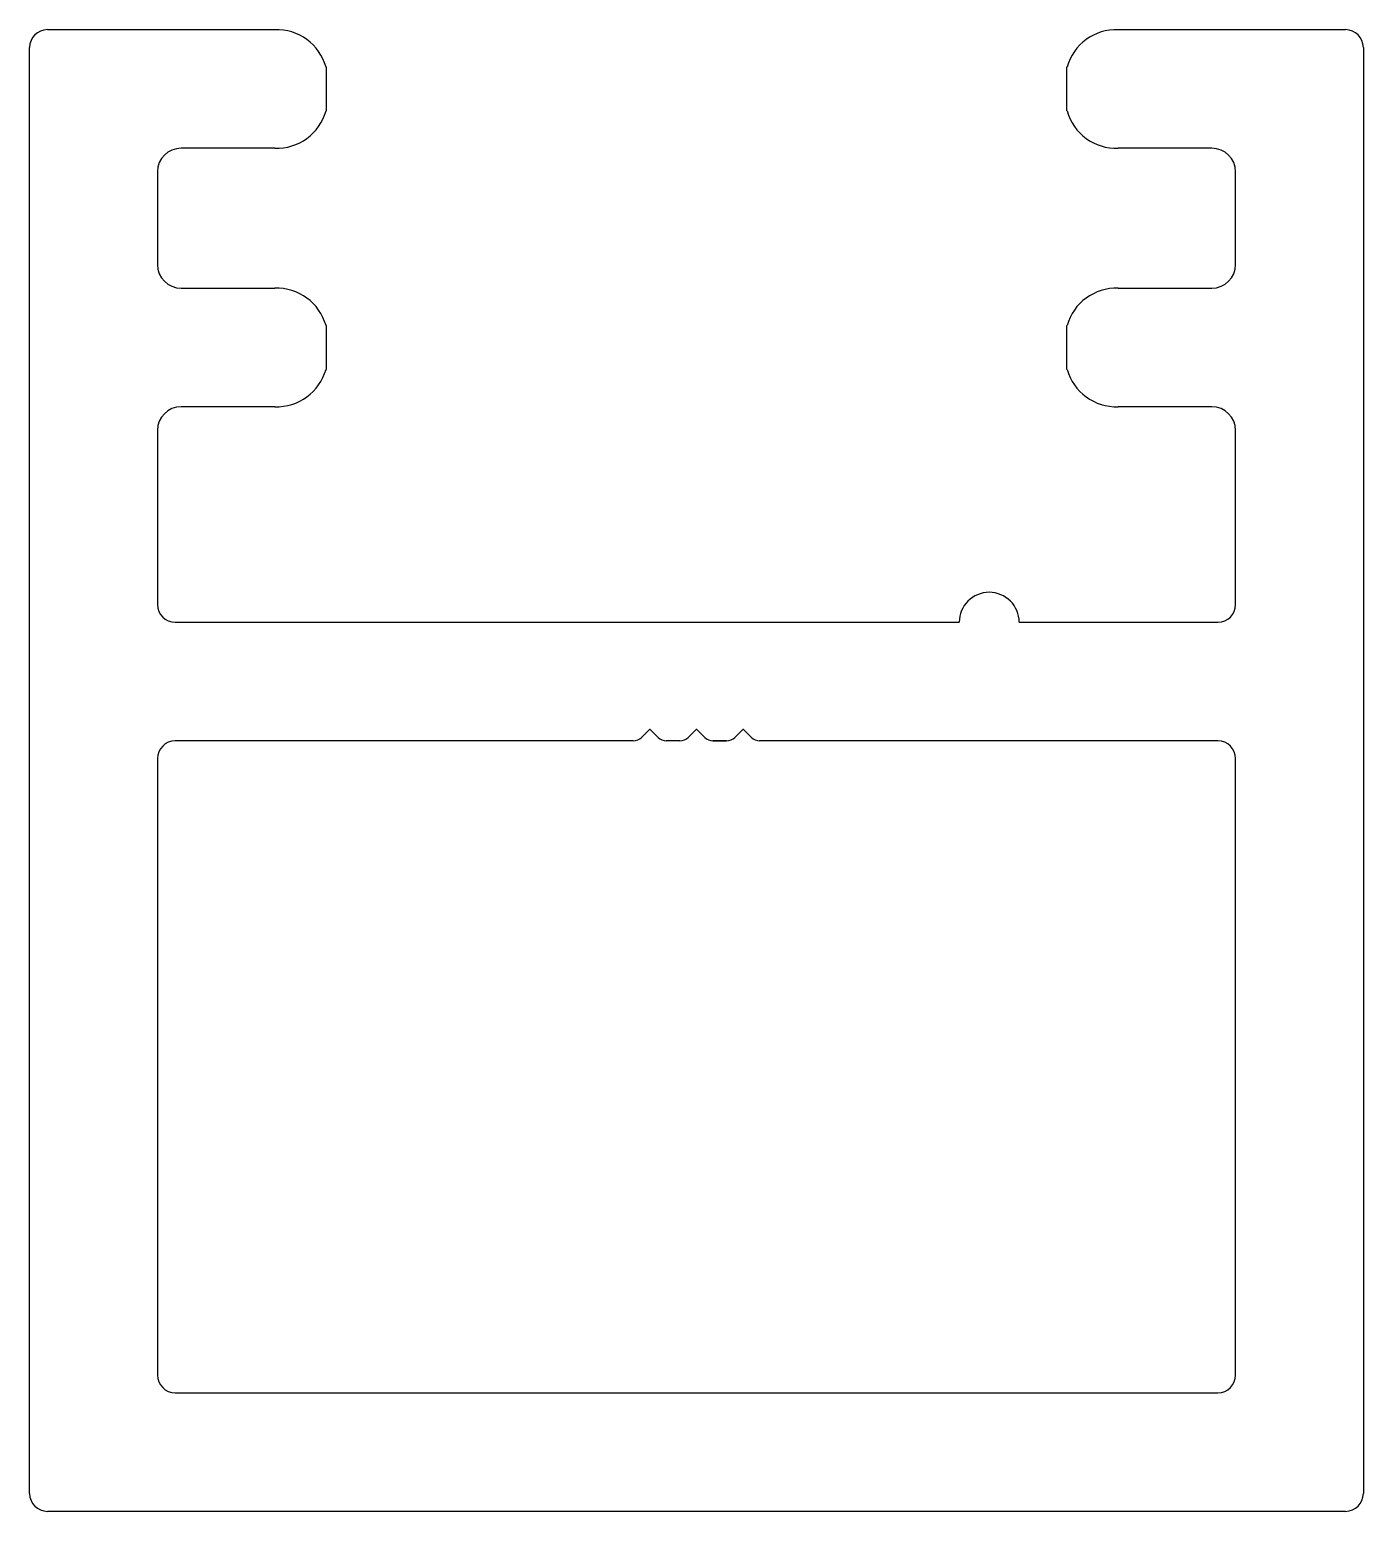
# Model space of a CAD drawing. Header units: inches. Extents: x -13.3 to 15.2, y 0.1 to 31.8.
import ezdxf

# ---------------------------------------------------------------- set-up
doc = ezdxf.new("R2010")
doc.units = ezdxf.units.IN
doc.header["$MEASUREMENT"] = 0
doc.layers.add('1', color=7, linetype='Continuous')

msp = doc.modelspace()

# ---------------------------------------------------------------- linework, layer by layer
at = {"color": 7, "linetype": 'Continuous'}
for p, q in [((-12.969, 31.817), (-8.097, 31.817)), ((9.973, 31.817), (14.844, 31.817)), ((-13.35, 0.448), (-13.35, 31.436)), ((15.225, 31.436), (15.225, 0.448)), ((-7, 31.017), (-7, 30.077)), ((8.875, 30.077), (8.875, 31.017)), ((-8.097, 29.277), (-10.103, 29.277)), ((11.979, 29.277), (9.973, 29.277)), ((-10.611, 28.769), (-10.611, 26.785)), ((12.487, 26.785), (12.487, 28.769)), ((-10.103, 26.277), (-8.097, 26.277)), ((9.973, 26.277), (11.979, 26.277)), ((-7, 25.477), (-7, 24.537)), ((8.875, 24.537), (8.875, 25.477)), ((-8.097, 23.737), (-10.103, 23.737)), ((11.979, 23.737), (9.973, 23.737)), ((-10.611, 23.229), (-10.611, 19.498)), ((12.487, 19.498), (12.487, 23.229)), ((-10.23, 19.117), (6.566, 19.117)), ((7.852, 19.117), (12.106, 19.117)), ((14.844, 0.067), (-12.969, 0.067))]:
    msp.add_line(p, q, dxfattribs=at)
for centre, radius, start, end in [((-12.969, 31.436), 0.381, 90, 180), ((-8.059, 30.716), 1.101, 15.8432, 91.9858), ((9.935, 30.716), 1.101, 88.0142, 164.1568), ((14.844, 31.436), 0.381, 360, 90), ((-8.059, 30.377), 1.101, 268.0142, 344.1568), ((9.935, 30.377), 1.101, 195.8432, 271.9858), ((-10.103, 28.769), 0.508, 90, 180), ((11.979, 28.769), 0.508, 0, 90), ((-10.103, 26.785), 0.508, 180, 270), ((11.979, 26.785), 0.508, 270, 0), ((-8.059, 25.176), 1.101, 15.8432, 91.9858), ((9.935, 25.176), 1.101, 88.0142, 164.1568), ((-8.059, 24.837), 1.101, 268.0142, 344.1568), ((9.935, 24.837), 1.101, 195.8432, 271.9858), ((-10.103, 23.229), 0.508, 90, 180), ((11.979, 23.229), 0.508, 360, 90), ((7.209, 19.117), 0.643, 0, 180), ((-10.23, 19.498), 0.381, 180, 270), ((12.106, 19.498), 0.381, 270, 360), ((-12.969, 0.448), 0.381, 180, 270), ((14.844, 0.448), 0.381, 270, 360)]:
    msp.add_arc(centre, radius, start, end, dxfattribs=at)
at = {"layer": '1', "color": 7, "linetype": 'Continuous'}
for p, q in [((-0.416, 16.577), (-10.23, 16.577)), ((-0.068, 16.821), (-0.239, 16.65)), ((0.115, 16.65), (-0.057, 16.821)), ((0.584, 16.577), (0.291, 16.577)), ((0.932, 16.821), (0.761, 16.65)), ((1.115, 16.65), (0.943, 16.821)), ((1.584, 16.577), (1.291, 16.577)), ((1.291, 16.577), (1.584, 16.577)), ((1.584, 16.577), (1.291, 16.577)), ((1.291, 16.577), (1.584, 16.577)), ((1.584, 16.577), (1.291, 16.577)), ((1.932, 16.821), (1.761, 16.65)), ((2.114, 16.65), (1.943, 16.821)), ((12.106, 16.577), (2.291, 16.577)), ((2.291, 16.577), (2.291, 16.577)), ((-10.611, 16.196), (-10.611, 2.988)), ((12.487, 2.988), (12.487, 16.196)), ((-10.23, 2.607), (12.106, 2.607))]:
    msp.add_line(p, q, dxfattribs=at)
for centre, radius, start, end in [((-10.23, 16.196), 0.381, 90, 180), ((-0.416, 16.827), 0.25, 270, 315), ((-0.062, 16.815), 0.008, 45, 135), ((0.291, 16.827), 0.25, 225, 270), ((0.584, 16.827), 0.25, 270, 315), ((0.938, 16.815), 0.008, 45, 135), ((1.291, 16.827), 0.25, 225, 270), ((1.584, 16.827), 0.25, 270, 315), ((1.938, 16.815), 0.008, 45, 135), ((2.291, 16.827), 0.25, 225, 270), ((12.106, 16.196), 0.381, 0, 90), ((-10.23, 2.988), 0.381, 180, 270), ((12.106, 2.988), 0.381, 270, 360)]:
    msp.add_arc(centre, radius, start, end, dxfattribs=at)

doc.saveas('drawing.dxf')
